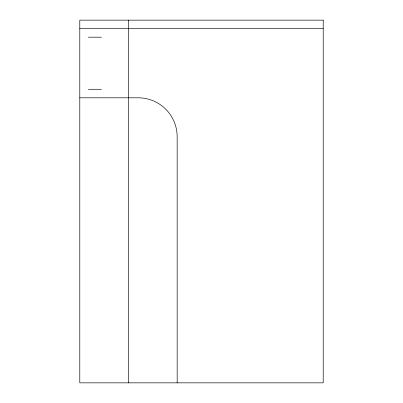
<?xml version="1.0" encoding="UTF-8"?>
<svg xmlns="http://www.w3.org/2000/svg" width="403" height="403" viewBox="0 0 403 403"><rect width="100%" height="100%" fill="white"/><g stroke="black" fill="none" stroke-linecap="round" stroke-linejoin="round"><path stroke-width="0.6" d="M79.789 28.668L323.211 28.668M88.307 37.192L101.516 37.192M88.307 89.28L101.516 89.28M79.789 97.803L138.209 97.803A38.95 38.95 0 0 1 177.159 136.748L177.159 382.85M128.471 20.15L128.471 382.85M323.211 20.15L79.789 20.15L79.789 382.85L323.211 382.85L323.211 20.15"/></g></svg>
